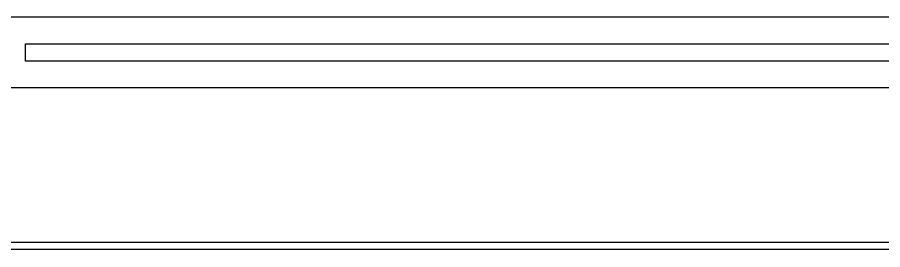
# Model space of a CAD drawing. Header units: millimetres. Extents: x -7616 to 421613, y 91067 to 341353.
# Drawn here: x 311373 to 313835, y 212908 to 213568 of the extents above; entities that cross this region are included whole.
import ezdxf

# ---------------------------------------------------------------- set-up
doc = ezdxf.new("R2010")
doc.units = ezdxf.units.MM
doc.header["$LTSCALE"] = 500
doc.header["$MEASUREMENT"] = 0
doc.layers.add('e-plan', color=9, linetype='CONTINUOUS')

msp = doc.modelspace()

# ---------------------------------------------------------------- linework, layer by layer
at = {"layer": 'e-plan'}
for p, q in [((315546.9, 213568.2), (311176.9, 213568.2)), ((315546.9, 213368.2), (311346.9, 213368.2)), ((315596.9, 212928.2), (308396.9, 212928.2)), ((315596.9, 212908.2), (308396.9, 212908.2))]:
    msp.add_line(p, q, dxfattribs=at)
msp.add_lwpolyline([(311396.9, 213443.2), (311396.9, 213493.2), (315496.9, 213493.2), (315496.9, 213443.2)], close=True, dxfattribs=at)

doc.saveas('drawing.dxf')
